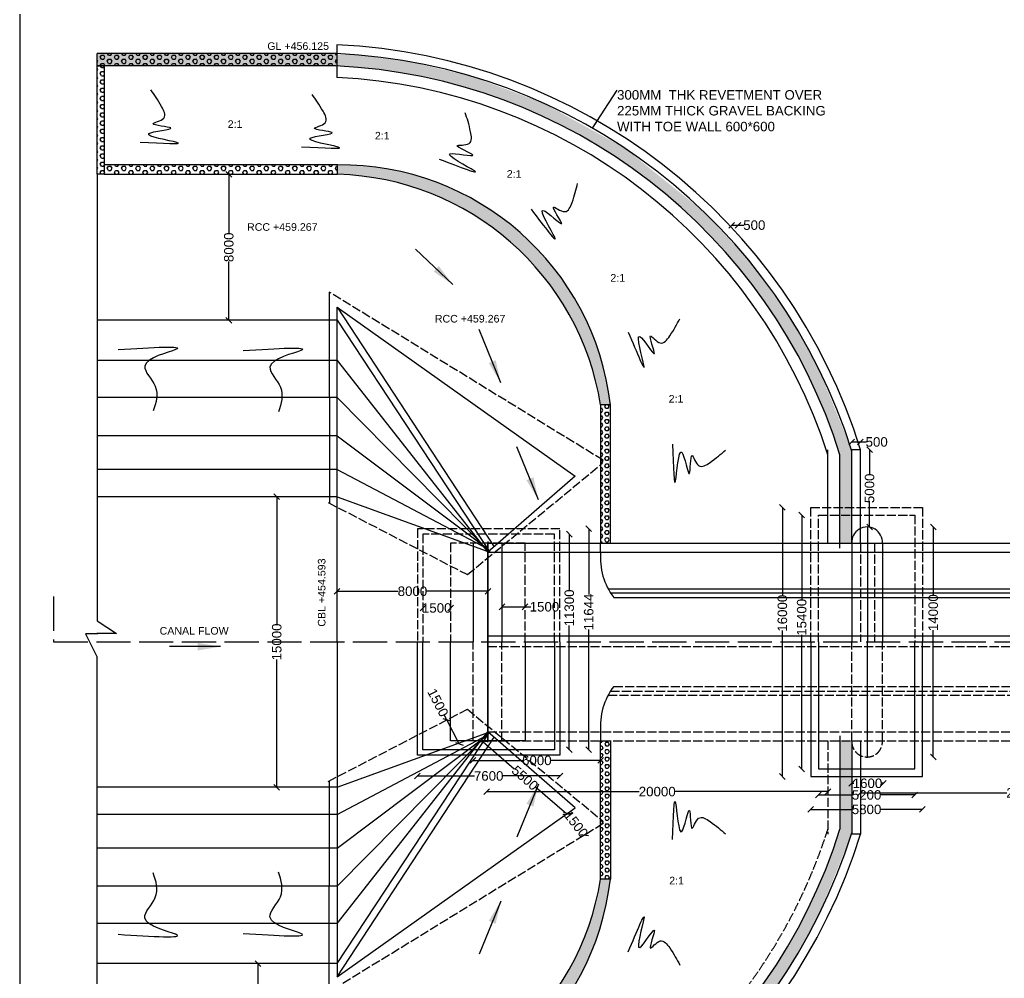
# Model space of a CAD drawing. Header units: millimetres. Extents: x 5124 to 3252586, y 2311 to 45846679.
# Drawn here: x 2993828 to 3045635, y 45737344 to 45787760 of the extents above; entities that cross this region are included whole.
import ezdxf

# ---------------------------------------------------------------- set-up
doc = ezdxf.new("R2010")
doc.units = ezdxf.units.MM
doc.header["$MEASUREMENT"] = 0
doc.linetypes.add('ACAD_ISO02W100', pattern=[15, 12, -3])
for name, color, linetype in [('DIMENSION', 7, 'Continuous'), ('DRAWING', 7, 'Continuous'), ('TEXT', 7, 'Continuous')]:
    doc.layers.add(name, color=color, linetype=linetype)
doc.styles.get("Standard").update_dxf_attribs({"font": 'arial.ttf'})
doc.dimstyles.get("Standard").update_dxf_attribs({"dimtxt": 500, "dimasz": 300, "dimexe": 0.18, "dimexo": 0.0625, "dimgap": 0.09, "dimtad": 0, "dimdec": 0, "dimzin": 0, "dimdsep": 46, "dimtxsty": 'Standard', "dimblk": 'OBLIQUE', "dimcen": 0.09, "dimse1": 1, "dimse2": 1, "dimadec": 0, "dimazin": 0, "dimtfac": 1, "dimtdec": 0, "dimtofl": 0, "dimtmove": 0, "dimatfit": 3, "dimfxl": 1, "dimtolj": 1, "dimtzin": 0, "dimarcsym": 0})
pattern_1 = [(0, (0, 91510065.92), (0, -216.506351), [125, -250]), (240, (0, 91510065.92), (-187.5, 108.2531755), [125, -250]), (300, (125, 91510065.92), (-187.5, -108.2531755), [125, -250])]

# ---------------------------------------------------------------- blocks, each defined once
blk = doc.blocks.new('_Oblique')
at = {"color": 0, "linetype": 'ByBlock', "lineweight": -2}
blk.add_line((-0.5, -0.5), (0.5, 0.5), dxfattribs=at)
blk = doc.blocks.new('*D119')
at = {"layer": 'Defpoints', "color": 0, "transparency": 16777216}
for p in [(3037602, 45747957), (3039271, 45747957), (3039271, 45747598)]:
    blk.add_point(p, dxfattribs=at)
at = {"layer": 'DIMENSION', "color": 0, "lineweight": -2, "transparency": 16777216}
for p, q in [((3037602, 45747598), (3037714, 45747598)), ((3039271, 45747598), (3039159, 45747598))]:
    blk.add_line(p, q, dxfattribs=at)
at = {"layer": 'DIMENSION', "color": 0, "lineweight": -2, "transparency": 16777216, "xscale": 300, "yscale": 300, "zscale": 300, "rotation": 180}
blk.add_blockref('_Oblique', (3037602, 45747598), dxfattribs=at)
at = {"layer": 'DIMENSION', "color": 0, "lineweight": -2, "transparency": 16777216, "xscale": 300, "yscale": 300, "zscale": 300}
blk.add_blockref('_Oblique', (3039271, 45747598), dxfattribs=at)
at = {"layer": 'DIMENSION', "color": 0, "transparency": 16777216, "insert": (3038436, 45747598), "char_height": 500, "attachment_point": 5}
blk.add_mtext('\\A1;1600', dxfattribs=at)
blk = doc.blocks.new('*D120')
at = {"layer": 'Defpoints', "color": 0, "transparency": 16777216}
for p in [(3035853, 45748359), (3040923, 45748359), (3040923, 45746985)]:
    blk.add_point(p, dxfattribs=at)
at = {"layer": 'DIMENSION', "color": 0, "lineweight": -2, "transparency": 16777216}
for p, q in [((3035853, 45746985), (3037642, 45746985)), ((3040923, 45746985), (3039134, 45746985))]:
    blk.add_line(p, q, dxfattribs=at)
at = {"layer": 'DIMENSION', "color": 0, "lineweight": -2, "transparency": 16777216, "xscale": 300, "yscale": 300, "zscale": 300, "rotation": 180}
blk.add_blockref('_Oblique', (3035853, 45746985), dxfattribs=at)
at = {"layer": 'DIMENSION', "color": 0, "lineweight": -2, "transparency": 16777216, "xscale": 300, "yscale": 300, "zscale": 300}
blk.add_blockref('_Oblique', (3040923, 45746985), dxfattribs=at)
at = {"layer": 'DIMENSION', "color": 0, "transparency": 16777216, "insert": (3038388, 45746985), "char_height": 500, "attachment_point": 5}
blk.add_mtext('\\A1;5200', dxfattribs=at)
blk = doc.blocks.new('*D121')
at = {"layer": 'Defpoints', "color": 0, "transparency": 16777216}
for p in [(3035450, 45747957), (3041325, 45747957), (3041325, 45746225)]:
    blk.add_point(p, dxfattribs=at)
at = {"layer": 'DIMENSION', "color": 0, "lineweight": -2, "transparency": 16777216}
for p, q in [((3035450, 45746225), (3037642, 45746225)), ((3041325, 45746225), (3039134, 45746225))]:
    blk.add_line(p, q, dxfattribs=at)
at = {"layer": 'DIMENSION', "color": 0, "lineweight": -2, "transparency": 16777216, "xscale": 300, "yscale": 300, "zscale": 300, "rotation": 180}
blk.add_blockref('_Oblique', (3035450, 45746225), dxfattribs=at)
at = {"layer": 'DIMENSION', "color": 0, "lineweight": -2, "transparency": 16777216, "xscale": 300, "yscale": 300, "zscale": 300}
blk.add_blockref('_Oblique', (3041325, 45746225), dxfattribs=at)
at = {"layer": 'DIMENSION', "color": 0, "transparency": 16777216, "insert": (3038388, 45746225), "char_height": 500, "attachment_point": 5}
blk.add_mtext('\\A1;5800', dxfattribs=at)
blk = doc.blocks.new('*D122')
at = {"layer": 'Defpoints', "color": 0, "transparency": 16777216}
for p in [(3038436, 45761084), (3041896, 45761084), (3038413, 45748982)]:
    blk.add_point(p, dxfattribs=at)
at = {"layer": 'DIMENSION', "color": 0, "lineweight": -2, "transparency": 16777216}
for p, q in [((3041896, 45761084), (3041896, 45757488)), ((3041896, 45748982), (3041896, 45755655))]:
    blk.add_line(p, q, dxfattribs=at)
at = {"layer": 'DIMENSION', "color": 0, "lineweight": -2, "transparency": 16777216, "xscale": 300, "yscale": 300, "zscale": 300}
for p, rotation in [((3041896, 45761084), 90), ((3041896, 45748982), 270)]:
    blk.add_blockref('_Oblique', p, dxfattribs=dict(at, rotation=rotation))
at = {"layer": 'DIMENSION', "color": 0, "transparency": 16777216, "insert": (3041896, 45756572), "char_height": 500, "attachment_point": 5, "rotation": 90}
blk.add_mtext('\\A1;14000', dxfattribs=at)
blk = doc.blocks.new('*D123')
at = {"layer": 'Defpoints', "color": 0, "transparency": 16777216}
for p in [(3035853, 45761707), (3034975, 45748359), (3035853, 45748359)]:
    blk.add_point(p, dxfattribs=at)
at = {"layer": 'DIMENSION', "color": 0, "lineweight": -2, "transparency": 16777216}
for p, q in [((3034975, 45761707), (3034975, 45757246)), ((3034975, 45748359), (3034975, 45755413))]:
    blk.add_line(p, q, dxfattribs=at)
at = {"layer": 'DIMENSION', "color": 0, "lineweight": -2, "transparency": 16777216, "xscale": 300, "yscale": 300, "zscale": 300}
for p, rotation in [((3034975, 45761707), 90), ((3034975, 45748359), 270)]:
    blk.add_blockref('_Oblique', p, dxfattribs=dict(at, rotation=rotation))
at = {"layer": 'DIMENSION', "color": 0, "transparency": 16777216, "insert": (3034975, 45756330), "char_height": 500, "attachment_point": 5, "rotation": 90}
blk.add_mtext('\\A1;15400', dxfattribs=at)
blk = doc.blocks.new('*D124')
at = {"layer": 'Defpoints', "color": 0, "transparency": 16777216}
for p in [(3035450, 45762109), (3033959, 45747957), (3035450, 45747957)]:
    blk.add_point(p, dxfattribs=at)
at = {"layer": 'DIMENSION', "color": 0, "lineweight": -2, "transparency": 16777216}
for p, q in [((3033959, 45762109), (3033959, 45757461)), ((3033959, 45747957), (3033959, 45755628))]:
    blk.add_line(p, q, dxfattribs=at)
at = {"layer": 'DIMENSION', "color": 0, "lineweight": -2, "transparency": 16777216, "xscale": 300, "yscale": 300, "zscale": 300}
for p, rotation in [((3033959, 45762109), 90), ((3033959, 45747957), 270)]:
    blk.add_blockref('_Oblique', p, dxfattribs=dict(at, rotation=rotation))
at = {"layer": 'DIMENSION', "color": 0, "transparency": 16777216, "insert": (3033959, 45756544), "char_height": 500, "attachment_point": 5, "rotation": 90}
blk.add_mtext('\\A1;16000', dxfattribs=at)
blk = doc.blocks.new('*D131')
at = {"layer": 'Defpoints', "color": 0, "transparency": 16777216}
for p in [(3015042, 45756819), (3016497, 45756819), (3016497, 45756819)]:
    blk.add_point(p, dxfattribs=at)
at = {"layer": 'DIMENSION', "color": 0, "lineweight": -2, "transparency": 16777216}
for p, q in [((3015042, 45756819), (3015048, 45756819)), ((3016497, 45756819), (3016492, 45756819))]:
    blk.add_line(p, q, dxfattribs=at)
at = {"layer": 'DIMENSION', "color": 0, "lineweight": -2, "transparency": 16777216, "xscale": 300, "yscale": 300, "zscale": 300, "rotation": 180}
blk.add_blockref('_Oblique', (3015042, 45756819), dxfattribs=at)
at = {"layer": 'DIMENSION', "color": 0, "lineweight": -2, "transparency": 16777216, "xscale": 300, "yscale": 300, "zscale": 300}
blk.add_blockref('_Oblique', (3016497, 45756819), dxfattribs=at)
at = {"layer": 'DIMENSION', "color": 0, "transparency": 16777216, "insert": (3015770, 45756819), "char_height": 500, "attachment_point": 5}
blk.add_mtext('\\A1;1500', dxfattribs=at)
blk = doc.blocks.new('*D132')
at = {"layer": 'Defpoints', "color": 0, "transparency": 16777216}
for p in [(3010526, 45757698), (3018461, 45757698), (3018461, 45757698)]:
    blk.add_point(p, dxfattribs=at)
at = {"layer": 'DIMENSION', "color": 0, "lineweight": -2, "transparency": 16777216}
for p, q in [((3010526, 45757698), (3013747, 45757698)), ((3018461, 45757698), (3015240, 45757698))]:
    blk.add_line(p, q, dxfattribs=at)
at = {"layer": 'DIMENSION', "color": 0, "lineweight": -2, "transparency": 16777216, "xscale": 300, "yscale": 300, "zscale": 300, "rotation": 180}
blk.add_blockref('_Oblique', (3010526, 45757698), dxfattribs=at)
at = {"layer": 'DIMENSION', "color": 0, "lineweight": -2, "transparency": 16777216, "xscale": 300, "yscale": 300, "zscale": 300}
blk.add_blockref('_Oblique', (3018461, 45757698), dxfattribs=at)
at = {"layer": 'DIMENSION', "color": 0, "transparency": 16777216, "insert": (3014494, 45757698), "char_height": 500, "attachment_point": 5}
blk.add_mtext('\\A1;8000', dxfattribs=at)
blk = doc.blocks.new('*D133')
at = {"layer": 'Defpoints', "color": 0, "transparency": 16777216}
for p in [(3019199, 45756820), (3020417, 45756880), (3020417, 45756820)]:
    blk.add_point(p, dxfattribs=at)
at = {"layer": 'DIMENSION', "color": 0, "lineweight": -2, "transparency": 16777216}
for p, q in [((3019199, 45756880), (3020417, 45756880)), ((3020417, 45756880), (3020717, 45756880))]:
    blk.add_line(p, q, dxfattribs=at)
at = {"layer": 'DIMENSION', "color": 0, "lineweight": -2, "transparency": 16777216, "xscale": 300, "yscale": 300, "zscale": 300, "rotation": 180}
blk.add_blockref('_Oblique', (3019199, 45756880), dxfattribs=at)
at = {"layer": 'DIMENSION', "color": 0, "lineweight": -2, "transparency": 16777216, "xscale": 300, "yscale": 300, "zscale": 300}
blk.add_blockref('_Oblique', (3020417, 45756880), dxfattribs=at)
at = {"layer": 'DIMENSION', "color": 0, "transparency": 16777216, "insert": (3021439, 45756880), "char_height": 500, "attachment_point": 5}
blk.add_mtext('\\A1;1500', dxfattribs=at)
blk = doc.blocks.new('*D134')
at = {"layer": 'Defpoints', "color": 0, "transparency": 16777216}
for p in [(3021965, 45760703), (3022747, 45760703), (3021965, 45749363)]:
    blk.add_point(p, dxfattribs=at)
at = {"layer": 'DIMENSION', "color": 0, "lineweight": -2, "transparency": 16777216}
for p, q in [((3022747, 45760703), (3022747, 45757739)), ((3022747, 45749363), (3022747, 45755906))]:
    blk.add_line(p, q, dxfattribs=at)
at = {"layer": 'DIMENSION', "color": 0, "lineweight": -2, "transparency": 16777216, "xscale": 300, "yscale": 300, "zscale": 300}
for p, rotation in [((3022747, 45760703), 90), ((3022747, 45749363), 270)]:
    blk.add_blockref('_Oblique', p, dxfattribs=dict(at, rotation=rotation))
at = {"layer": 'DIMENSION', "color": 0, "transparency": 16777216, "insert": (3022747, 45756823), "char_height": 500, "attachment_point": 5, "rotation": 90}
blk.add_mtext('\\A1;11300', dxfattribs=at)
blk = doc.blocks.new('*D135')
at = {"layer": 'Defpoints', "color": 0, "transparency": 16777216}
for p in [(3022250, 45760988), (3022250, 45749363), (3023769, 45749363)]:
    blk.add_point(p, dxfattribs=at)
at = {"layer": 'DIMENSION', "color": 0, "lineweight": -2, "transparency": 16777216}
for p, q in [((3023769, 45760988), (3023769, 45757526)), ((3023769, 45749363), (3023769, 45755693))]:
    blk.add_line(p, q, dxfattribs=at)
at = {"layer": 'DIMENSION', "color": 0, "lineweight": -2, "transparency": 16777216, "xscale": 300, "yscale": 300, "zscale": 300}
for p, rotation in [((3023769, 45760988), 90), ((3023769, 45749363), 270)]:
    blk.add_blockref('_Oblique', p, dxfattribs=dict(at, rotation=rotation))
at = {"layer": 'DIMENSION', "color": 0, "transparency": 16777216, "insert": (3023769, 45756609), "char_height": 500, "attachment_point": 5, "rotation": 90}
blk.add_mtext('\\A1;11644', dxfattribs=at)
blk = doc.blocks.new('*D136')
at = {"layer": 'Defpoints', "color": 0, "transparency": 16777216}
for p in [(3017682, 45749839), (3024393, 45749839), (3024393, 45748802)]:
    blk.add_point(p, dxfattribs=at)
at = {"layer": 'DIMENSION', "color": 0, "lineweight": -2, "transparency": 16777216}
for p, q in [((3017682, 45748802), (3020291, 45748802)), ((3024393, 45748802), (3021785, 45748802))]:
    blk.add_line(p, q, dxfattribs=at)
at = {"layer": 'DIMENSION', "color": 0, "lineweight": -2, "transparency": 16777216, "xscale": 300, "yscale": 300, "zscale": 300, "rotation": 180}
blk.add_blockref('_Oblique', (3017682, 45748802), dxfattribs=at)
at = {"layer": 'DIMENSION', "color": 0, "lineweight": -2, "transparency": 16777216, "xscale": 300, "yscale": 300, "zscale": 300}
blk.add_blockref('_Oblique', (3024393, 45748802), dxfattribs=at)
at = {"layer": 'DIMENSION', "color": 0, "transparency": 16777216, "insert": (3021038, 45748802), "char_height": 500, "attachment_point": 5}
blk.add_mtext('\\A1;6000', dxfattribs=at)
blk = doc.blocks.new('*D137')
at = {"layer": 'Defpoints', "color": 0, "transparency": 16777216}
for p in [(3014757, 45749078), (3022250, 45749078), (3022250, 45747984)]:
    blk.add_point(p, dxfattribs=at)
at = {"layer": 'DIMENSION', "color": 0, "lineweight": -2, "transparency": 16777216}
for p, q in [((3014757, 45747984), (3017760, 45747984)), ((3022250, 45747984), (3019247, 45747984))]:
    blk.add_line(p, q, dxfattribs=at)
at = {"layer": 'DIMENSION', "color": 0, "lineweight": -2, "transparency": 16777216, "xscale": 300, "yscale": 300, "zscale": 300, "rotation": 180}
blk.add_blockref('_Oblique', (3014757, 45747984), dxfattribs=at)
at = {"layer": 'DIMENSION', "color": 0, "lineweight": -2, "transparency": 16777216, "xscale": 300, "yscale": 300, "zscale": 300}
blk.add_blockref('_Oblique', (3022250, 45747984), dxfattribs=at)
at = {"layer": 'DIMENSION', "color": 0, "transparency": 16777216, "insert": (3018504, 45747984), "char_height": 500, "attachment_point": 5}
blk.add_mtext('\\A1;7600', dxfattribs=at)
blk = doc.blocks.new('*D138')
at = {"layer": 'Defpoints', "color": 0, "transparency": 16777216}
for p in [(3018213, 45749785), (3018260, 45749839), (3022655, 45746026)]:
    blk.add_point(p, dxfattribs=at)
at = {"layer": 'DIMENSION', "color": 0, "lineweight": -2, "transparency": 16777216}
for p, q in [((3018213, 45749785), (3019847, 45748367)), ((3022609, 45745972), (3020974, 45747390))]:
    blk.add_line(p, q, dxfattribs=at)
at = {"layer": 'DIMENSION', "color": 0, "lineweight": -2, "transparency": 16777216, "xscale": 300, "yscale": 300, "zscale": 300}
for p, rotation in [((3018213, 45749785), 139.0656270613297), ((3022609, 45745972), 319.0656270613297)]:
    blk.add_blockref('_Oblique', p, dxfattribs=dict(at, rotation=rotation))
at = {"layer": 'DIMENSION', "color": 0, "transparency": 16777216, "insert": (3020411, 45747878), "char_height": 500, "attachment_point": 5, "rotation": 319.0656}
blk.add_mtext('\\A1;5500', dxfattribs=at)
blk = doc.blocks.new('*D139')
at = {"layer": 'Defpoints', "color": 0, "transparency": 16777216}
for p in [(3022655, 45746026), (3023552, 45744879), (3023552, 45744879)]:
    blk.add_point(p, dxfattribs=at)
at = {"layer": 'DIMENSION', "color": 0, "lineweight": -2, "transparency": 16777216}
for p, q in [((3022655, 45746026), (3022659, 45746021)), ((3023552, 45744879), (3023549, 45744883))]:
    blk.add_line(p, q, dxfattribs=at)
at = {"layer": 'DIMENSION', "color": 0, "lineweight": -2, "transparency": 16777216, "xscale": 300, "yscale": 300, "zscale": 300}
for p, rotation in [((3022655, 45746026), 128.0162535648079), ((3023552, 45744879), 308.0162535648079)]:
    blk.add_blockref('_Oblique', p, dxfattribs=dict(at, rotation=rotation))
at = {"layer": 'DIMENSION', "color": 0, "transparency": 16777216, "insert": (3023104, 45745452), "char_height": 500, "attachment_point": 5, "rotation": 308.0163}
blk.add_mtext('\\A1;1500', dxfattribs=at)
blk = doc.blocks.new('*D140')
at = {"layer": 'Defpoints', "color": 0, "transparency": 16777216}
for p in [(3007141, 45762671), (3007141, 45747395), (3007355, 45747395)]:
    blk.add_point(p, dxfattribs=at)
at = {"layer": 'DIMENSION', "color": 0, "lineweight": -2, "transparency": 16777216}
for p, q in [((3007355, 45762671), (3007355, 45755949)), ((3007355, 45747395), (3007355, 45754116))]:
    blk.add_line(p, q, dxfattribs=at)
at = {"layer": 'DIMENSION', "color": 0, "lineweight": -2, "transparency": 16777216, "xscale": 300, "yscale": 300, "zscale": 300}
for p, rotation in [((3007355, 45762671), 90), ((3007355, 45747395), 270)]:
    blk.add_blockref('_Oblique', p, dxfattribs=dict(at, rotation=rotation))
at = {"layer": 'DIMENSION', "color": 0, "transparency": 16777216, "insert": (3007355, 45755033), "char_height": 500, "attachment_point": 5, "rotation": 90}
blk.add_mtext('\\A1;15000', dxfattribs=at)
blk = doc.blocks.new('*D141')
at = {"layer": 'Defpoints', "color": 0, "transparency": 16777216}
for p in [(3018393, 45747161), (3036353, 45747161), (3036353, 45747161)]:
    blk.add_point(p, dxfattribs=at)
at = {"layer": 'DIMENSION', "color": 0, "lineweight": -2, "transparency": 16777216}
for p, q in [((3018393, 45747161), (3026429, 45747161)), ((3036353, 45747161), (3028318, 45747161))]:
    blk.add_line(p, q, dxfattribs=at)
at = {"layer": 'DIMENSION', "color": 0, "lineweight": -2, "transparency": 16777216, "xscale": 300, "yscale": 300, "zscale": 300, "rotation": 180}
blk.add_blockref('_Oblique', (3018393, 45747161), dxfattribs=at)
at = {"layer": 'DIMENSION', "color": 0, "lineweight": -2, "transparency": 16777216, "xscale": 300, "yscale": 300, "zscale": 300}
blk.add_blockref('_Oblique', (3036353, 45747161), dxfattribs=at)
at = {"layer": 'DIMENSION', "color": 0, "transparency": 16777216, "insert": (3027373, 45747161), "char_height": 500, "attachment_point": 5}
blk.add_mtext('\\A1;20000', dxfattribs=at)
blk = doc.blocks.new('*D142')
at = {"layer": 'Defpoints', "color": 0, "transparency": 16777216}
for p in [(3038067, 45747241), (3055353, 45747094), (3055353, 45746985)]:
    blk.add_point(p, dxfattribs=at)
at = {"layer": 'DIMENSION', "color": 0, "lineweight": -2, "transparency": 16777216}
for p, q in [((3038067, 45747094), (3045766, 45747094)), ((3055353, 45747094), (3047654, 45747094))]:
    blk.add_line(p, q, dxfattribs=at)
at = {"layer": 'DIMENSION', "color": 0, "lineweight": -2, "transparency": 16777216, "xscale": 300, "yscale": 300, "zscale": 300, "rotation": 180}
blk.add_blockref('_Oblique', (3038067, 45747094), dxfattribs=at)
at = {"layer": 'DIMENSION', "color": 0, "lineweight": -2, "transparency": 16777216, "xscale": 300, "yscale": 300, "zscale": 300}
blk.add_blockref('_Oblique', (3055353, 45747094), dxfattribs=at)
at = {"layer": 'DIMENSION', "color": 0, "transparency": 16777216, "insert": (3046710, 45747094), "char_height": 500, "attachment_point": 5}
blk.add_mtext('\\A1;20000', dxfattribs=at)
blk = doc.blocks.new('*D143')
at = {"layer": 'Defpoints', "color": 0, "transparency": 16777216}
for p in [(3006131, 45738116), (3006362, 45738116), (3006131, 45730435)]:
    blk.add_point(p, dxfattribs=at)
at = {"layer": 'DIMENSION', "color": 0, "lineweight": -2, "transparency": 16777216}
for p, q in [((3006362, 45738116), (3006362, 45735023)), ((3006362, 45730435), (3006362, 45733528))]:
    blk.add_line(p, q, dxfattribs=at)
at = {"layer": 'DIMENSION', "color": 0, "lineweight": -2, "transparency": 16777216, "xscale": 300, "yscale": 300, "zscale": 300}
for p, rotation in [((3006362, 45738116), 90), ((3006362, 45730435), 270)]:
    blk.add_blockref('_Oblique', p, dxfattribs=dict(at, rotation=rotation))
at = {"layer": 'DIMENSION', "color": 0, "transparency": 16777216, "insert": (3006362, 45734276), "char_height": 500, "attachment_point": 5, "rotation": 90}
blk.add_mtext('\\A1;6000', dxfattribs=at)
blk = doc.blocks.new('*D198')
at = {"layer": 'Defpoints', "color": 0, "transparency": 16777216}
for p in [(3004945, 45779631), (3004832, 45771950), (3004945, 45771950)]:
    blk.add_point(p, dxfattribs=at)
at = {"layer": 'DRAWING', "color": 0, "lineweight": -2, "transparency": 16777216}
for p, q in [((3004832, 45779631), (3004832, 45776536)), ((3004832, 45771950), (3004832, 45775044))]:
    blk.add_line(p, q, dxfattribs=at)
at = {"layer": 'DRAWING', "color": 0, "lineweight": -2, "transparency": 16777216, "xscale": 300, "yscale": 300, "zscale": 300}
for p, rotation in [((3004832, 45779631), 90), ((3004832, 45771950), 270)]:
    blk.add_blockref('_Oblique', p, dxfattribs=dict(at, rotation=rotation))
at = {"layer": 'DRAWING', "color": 0, "transparency": 16777216, "insert": (3004832, 45775790), "char_height": 500, "attachment_point": 5, "rotation": 90}
blk.add_mtext('\\A1;8000', dxfattribs=at)
blk = doc.blocks.new('*D199')
at = {"layer": 'Defpoints', "color": 0, "transparency": 16777216}
for p in [(3031629, 45776952), (3031629, 45776457), (3031287, 45776149)]:
    blk.add_point(p, dxfattribs=at)
at = {"layer": 'DRAWING', "color": 0, "lineweight": -2, "transparency": 16777216}
for p, q in [((3031287, 45776952), (3031629, 45776952)), ((3031629, 45776952), (3031929, 45776952))]:
    blk.add_line(p, q, dxfattribs=at)
at = {"layer": 'DRAWING', "color": 0, "lineweight": -2, "transparency": 16777216, "xscale": 300, "yscale": 300, "zscale": 300, "rotation": 180}
blk.add_blockref('_Oblique', (3031287, 45776952), dxfattribs=at)
at = {"layer": 'DRAWING', "color": 0, "lineweight": -2, "transparency": 16777216, "xscale": 300, "yscale": 300, "zscale": 300}
blk.add_blockref('_Oblique', (3031629, 45776952), dxfattribs=at)
at = {"layer": 'DRAWING', "color": 0, "transparency": 16777216, "insert": (3032480, 45776952), "char_height": 500, "attachment_point": 5}
blk.add_mtext('\\A1;500', dxfattribs=at)
blk = doc.blocks.new('*D200')
at = {"layer": 'Defpoints', "color": 0, "transparency": 16777216}
for p in [(3038067, 45765551), (3037607, 45765140), (3038067, 45765140)]:
    blk.add_point(p, dxfattribs=at)
at = {"layer": 'DRAWING', "color": 0, "lineweight": -2, "transparency": 16777216}
for p, q in [((3037607, 45765551), (3038067, 45765551)), ((3038067, 45765551), (3038367, 45765551))]:
    blk.add_line(p, q, dxfattribs=at)
at = {"layer": 'DRAWING', "color": 0, "lineweight": -2, "transparency": 16777216, "xscale": 300, "yscale": 300, "zscale": 300, "rotation": 180}
blk.add_blockref('_Oblique', (3037607, 45765551), dxfattribs=at)
at = {"layer": 'DRAWING', "color": 0, "lineweight": -2, "transparency": 16777216, "xscale": 300, "yscale": 300, "zscale": 300}
blk.add_blockref('_Oblique', (3038067, 45765551), dxfattribs=at)
at = {"layer": 'DRAWING', "color": 0, "transparency": 16777216, "insert": (3038919, 45765551), "char_height": 500, "attachment_point": 5}
blk.add_mtext('\\A1;500', dxfattribs=at)
blk = doc.blocks.new('*D201')
at = {"layer": 'Defpoints', "color": 0, "transparency": 16777216}
for p in [(3038067, 45765140), (3038413, 45761084), (3038545, 45761084)]:
    blk.add_point(p, dxfattribs=at)
at = {"layer": 'DRAWING', "color": 0, "lineweight": -2, "transparency": 16777216}
for p, q in [((3038545, 45765140), (3038545, 45763858)), ((3038545, 45761084), (3038545, 45762366))]:
    blk.add_line(p, q, dxfattribs=at)
at = {"layer": 'DRAWING', "color": 0, "lineweight": -2, "transparency": 16777216, "xscale": 300, "yscale": 300, "zscale": 300}
for p, rotation in [((3038545, 45765140), 90), ((3038545, 45761084), 270)]:
    blk.add_blockref('_Oblique', p, dxfattribs=dict(at, rotation=rotation))
at = {"layer": 'DRAWING', "color": 0, "transparency": 16777216, "insert": (3038545, 45763112), "char_height": 500, "attachment_point": 5, "rotation": 90}
blk.add_mtext('\\A1;5000', dxfattribs=at)
blk = doc.blocks.new('*D202')
at = {"layer": 'Defpoints', "color": 0, "transparency": 16777216}
for p in [(3016306, 45750934), (3016619, 45751096), (3017270, 45749839)]:
    blk.add_point(p, dxfattribs=at)
at = {"layer": 'DRAWING', "color": 0, "lineweight": -2, "transparency": 16777216}
for p, q in [((3016306, 45750934), (3016168, 45751201)), ((3016957, 45749677), (3016306, 45750934))]:
    blk.add_line(p, q, dxfattribs=at)
at = {"layer": 'DRAWING', "color": 0, "lineweight": -2, "transparency": 16777216, "xscale": 300, "yscale": 300, "zscale": 300}
for p, rotation in [((3016306, 45750934), 117.3770512671844), ((3016957, 45749677), 297.3770512671844)]:
    blk.add_blockref('_Oblique', p, dxfattribs=dict(at, rotation=rotation))
at = {"layer": 'DRAWING', "color": 0, "transparency": 16777216, "insert": (3015836, 45751842), "char_height": 500, "attachment_point": 5, "rotation": 297.3771}
blk.add_mtext('\\A1;1500', dxfattribs=at)

msp = doc.modelspace()

# ---------------------------------------------------------------- hatches: boundary and pattern name
at = {"layer": 'DRAWING'}
h = msp.add_hatch(dxfattribs=at)
h.set_pattern_fill('HEX', color=256, scale=1000, style=0)
h.paths.add_polyline_path([(3010519.4, 45785978.3), (2997903.9, 45785978.3), (2997903.9, 45785329.8), (3010468, 45785329.8, -0.000441), (3010519.4, 45785327.4)])
h = msp.add_hatch(dxfattribs=at)
h.set_pattern_fill('HEX', color=256, scale=1000, style=0)
h.paths.add_polyline_path([(3011516.5, 45785914.6), (3010519.4, 45785914.6), (3010519.4, 45785329.8), (3010601.9, 45785323.3, -0.3139263), (3036986.3, 45764875.6), (3036986.3, 45762109.2), (3036986.3, 45760227.4), (3037605.9, 45760248.6), (3037606.9, 45765069.7, 0.0027936), (3037505.5, 45765387.6), (3035834.8, 45769472.1), (3034183.6, 45772368.4), (3032109.1, 45775197.1), (3029841.2, 45777643.9), (3025674.8, 45780997.4), (3021339.6, 45783393.6), (3017612.8, 45784776.4), (3014456.2, 45785529.7)])
h = msp.add_hatch(dxfattribs=at)
h.set_pattern_fill('HEX', color=256, scale=1000, style=0)
h.paths.add_polyline_path([(2998280.3, 45785329.8), (2997903.9, 45785329.8), (2997903.9, 45779630.8), (2998280.3, 45779630.8)])
h = msp.add_hatch(dxfattribs=at)
h.set_pattern_fill('HEX', color=256, scale=1000, style=0)
h.paths.add_polyline_path([(3010549.6, 45780118.1), (2998280.3, 45780118.1), (2998280.3, 45779630.8), (3010549.6, 45779630.8)])
h = msp.add_hatch(dxfattribs=at)
h.set_pattern_fill('HEX', color=256, scale=1000, style=0)
h.paths.add_polyline_path([(3010549.6, 45780118.1), (3010549.6, 45779630.8, -0.3603214), (3024393.3, 45767504.3), (3024912.6, 45767504.3, 0.3840619)])
h = msp.add_hatch(dxfattribs=at)
h.set_pattern_fill('HEX', color=256, scale=1000, style=0)
h.set_pattern_definition(pattern_1)
h.paths.add_polyline_path([(3011516.5, 45724151.3), (3010519.4, 45724151.3), (3010519.4, 45724736.1), (3010601.9, 45724742.6, 0.3139263), (3036986.3, 45745190.3), (3036986.3, 45747956.7), (3036986.3, 45749838.5), (3037605.9, 45749817.3), (3037606.9, 45744996.2, -0.0027936), (3037505.5, 45744678.4), (3035834.8, 45740593.9), (3034183.6, 45737697.5), (3032109.1, 45734868.8), (3029841.2, 45732422.1), (3025674.8, 45729068.5), (3021339.6, 45726672.3), (3017612.8, 45725289.6), (3014456.2, 45724536.3)])
h = msp.add_hatch(dxfattribs=at)
h.set_pattern_fill('HEX', color=256, scale=1000, style=0)
h.set_pattern_definition(pattern_1)
h.paths.add_polyline_path([(3024912.6, 45742561.6), (3024393.3, 45742561.6, -0.3603214), (3010549.6, 45730435.1), (3010549.6, 45729947.8, 0.3840619)])
at = {"layer": 'TEXT'}
h = msp.add_hatch(dxfattribs=at)
h.set_pattern_fill('HONEY', color=256, scale=10, style=0)
h.set_pattern_definition([(0, (0, 0), (1.875, 1.08253175), [1.25, -2.5]), (120, (0, 0), (-1.874999995903, 1.082531757096), [1.25, -2.5]), (60, (0, 0), (4.097e-09, 2.165063507096), [-2.5, 1.25])])
h.paths.add_polyline_path([(3010519.4, 45785978.3), (2997903.9, 45785978.3), (2997903.9, 45785329.8), (3010468, 45785329.8, -0.000441), (3010519.4, 45785327.4)])
h = msp.add_hatch(dxfattribs=at)
h.set_pattern_fill('HEX', color=256, scale=10, style=0)
h.set_pattern_definition([(0, (0, 0), (0, 2.16506351), [1.25, -2.5]), (120, (0, 0), (-1.87500000047, -1.082531755), [1.25, -2.5]), (60, (1.25, 0), (-1.87500000047, 1.082531755), [1.25, -2.5])])
h.paths.add_polyline_path([(3010519.4, 45785978.3), (2997903.9, 45785978.3), (2997903.9, 45785329.8), (3010468, 45785329.8, -0.000441), (3010519.4, 45785327.4)])
h = msp.add_hatch(dxfattribs=at)
h.set_pattern_fill('HEX', color=256, scale=900, style=0)
h.paths.add_polyline_path([(3024912.6, 45767504.3), (3024393.3, 45767504.3), (3024393.3, 45760227.4), (3024912.6, 45760227.4)])
h = msp.add_hatch(dxfattribs=at)
h.set_pattern_fill('HEX', color=256, scale=900, style=0)
h.set_pattern_definition([(0, (0, 91510065.92), (0, -194.8557159), [112.5, -225]), (240, (0, 91510065.92), (-168.75000004, 97.42785795), [112.5, -225]), (300, (112.5, 91510065.92), (-168.75000004, -97.42785795), [112.5, -225])])
h.paths.add_polyline_path([(3024393.3, 45742561.6), (3024912.6, 45742561.6), (3024912.6, 45749838.5), (3024393.3, 45749838.5)])

# ---------------------------------------------------------------- linework, layer by layer
at = {"layer": 'DRAWING'}
for points in [[(3235483.2, 45846678.7), (2993828.2, 45846678.7), (2993828.2, 45712015.7), (3235483.2, 45712015.7)], [(2997903.9, 45785329.8), (2998280.3, 45785329.8), (2998280.3, 45779630.8), (2997903.9, 45779630.8)]]:
    msp.add_lwpolyline(points, close=True, dxfattribs=at)
for points in [[(3010519.4, 45786439.2), (3010519.4, 45784723.3)], [(3010519.4, 45785978.3), (2997903.9, 45785978.3)], [(3010468, 45785329.8), (2997903.9, 45785329.8), (2997903.9, 45785978.3)], [(2997903.9, 45779630.8), (2997903.9, 45756144)], [(3010116.1, 45773433.8), (3010121.5, 45762334.2)], [(3010526.4, 45755033), (3010526.4, 45772641.5), (3023054.1, 45763757.3), (3018460.6, 45759756)], [(3010526.4, 45772641.5), (3018788, 45760041.1)], [(3010526.4, 45771949.8), (2997899.4, 45771949.8)], [(3010526.4, 45771949.8), (3018570.5, 45759756)], [(3010526.4, 45769842.1), (2997900.4, 45769842.1)], [(3010526.4, 45769842.1), (3018460.6, 45759756)], [(3010526.4, 45767884), (2997901.3, 45767884)], [(3010526.4, 45767884), (3018570.5, 45759756)], [(3010526.4, 45765882.7), (2997902.3, 45765882.7)], [(3010526.4, 45765882.7), (3018460.6, 45759922.6)], [(3036353.3, 45760227.4), (3036353.3, 45765139.7)], [(3036986.3, 45759963.3), (3036986.3, 45764875.6)], [(3037606.9, 45760227.4), (3037606.9, 45765139.7)], [(3038067.3, 45765139.7), (3037606.9, 45765139.7)], [(3038067.3, 45760227.4), (3038067.3, 45765139.7)], [(3010526.4, 45764101), (2997903.2, 45764101)], [(3010526.4, 45764101), (3018460.6, 45759922.6)], [(3010526.4, 45762671.3), (2997903.9, 45762671.3)], [(3010526.4, 45762671.3), (3018570.5, 45759756)], [(3038435.8, 45761083.8), (3038435.8, 45755033)], [(3017682.4, 45760227.4), (3017682.4, 45755033)], [(3018460.6, 45760308.5), (3018460.6, 45749862.3)], [(3018460.6, 45760227.4), (3098287.6, 45760227.4)], [(3018460.6, 45749757.4), (3018460.6, 45760203.6)], [(3019199.4, 45760227.4), (3019199.4, 45755033)], [(3024393.3, 45759756), (3024393.3, 45760227.4)], [(3037606.9, 45760227.4), (3037606.9, 45755033)], [(3039219.7, 45760227.4), (3039219.7, 45755033)], [(3018460.6, 45759756), (3098287.6, 45759756)], [(3024789.5, 45757832.9), (3098287.6, 45757832.9)], [(3024914.4, 45757619.7), (3098287.6, 45757619.7)], [(3025083.7, 45757377.1), (3098287.6, 45757377.1)], [(2997903.9, 45755474.9), (2997903.9, 45755464.7)], [(3010526.4, 45755033), (3010526.4, 45737424.4), (3023054.1, 45746308.7), (3018460.6, 45750309.9)], [(3018460.6, 45755348.1), (3177294.8, 45755348.1)], [(3038435.8, 45748982.1), (3038435.8, 45755033)], [(2997903.9, 45730435.1), (2997903.9, 45754237)], [(3010526.4, 45738116.1), (3018570.5, 45750309.9)], [(3010526.4, 45740223.8), (3018460.6, 45750309.9)], [(3010526.4, 45742181.9), (3018570.5, 45750309.9)], [(3010526.4, 45747394.6), (3018570.5, 45750309.9)], [(3024393.3, 45750309.9), (3024393.3, 45749838.5)], [(3010526.4, 45744183.2), (3018460.6, 45750143.4)], [(3010526.4, 45745964.9), (3018460.6, 45750143.4)], [(3010526.4, 45737424.4), (3018788, 45750024.8)], [(3036986.3, 45750102.7), (3036986.3, 45745190.3)], [(3037606.9, 45749838.5), (3037606.9, 45744926.2)], [(3038067.3, 45749838.5), (3038067.3, 45744926.2)], [(3010116.1, 45736632.1), (3010121.5, 45747731.7)], [(3010526.4, 45747394.6), (2997903.9, 45747394.6)], [(3010526.4, 45745964.9), (2997903.2, 45745964.9)], [(3038067.3, 45744926.2), (3037606.9, 45744926.2)], [(3010526.4, 45744183.2), (2997902.3, 45744183.2)], [(3010526.4, 45742181.9), (2997901.3, 45742181.9)], [(3010526.4, 45740223.8), (2997900.4, 45740223.8)], [(3010526.4, 45738116.1), (2997899.4, 45738116.1)]]:
    msp.add_lwpolyline(points, dxfattribs=at)
at = {"layer": 'DRAWING', "linetype": 'ACAD_ISO02W100', "ltscale": 40}
for points in [[(3010054.4, 45762368.9), (3017383.2, 45758573.8), (3024393.3, 45764353.4), (3024530.7, 45764586.5), (3010116.1, 45773433.8)], [(3035450.3, 45755033), (3035450.3, 45762109.2), (3041325, 45762109.2), (3041325, 45755033)], [(3035852.8, 45755033), (3035852.8, 45761706.8), (3040922.6, 45761706.8), (3040922.6, 45755033)], [(3022250.3, 45755033), (3022250.3, 45760988.1), (3014757, 45760988.1), (3014757, 45755033)], [(3021964.9, 45755033), (3021964.9, 45760702.7), (3015042.5, 45760702.7), (3015042.5, 45755033)], [(3020416.6, 45755033), (3020416.6, 45760227.4), (3016497.4, 45760227.4), (3016497.4, 45755033)], [(3038067.3, 45760227.4), (3038067.3, 45755033)], [(3038804.1, 45760227.4), (3038804.1, 45755033)], [(3017682.4, 45749838.5), (3017682.4, 45755033)], [(3019199.4, 45749838.5), (3019199.4, 45755033)], [(3037606.9, 45749838.5), (3037606.9, 45755033)], [(3039219.7, 45749838.5), (3039219.7, 45755033)], [(3018460.6, 45754787.9), (3177294.8, 45754787.9)], [(3024914.4, 45752446.2), (3098287.6, 45752446.2)], [(3025083.7, 45752688.8), (3098287.6, 45752688.8)], [(3024789.5, 45752233), (3098287.6, 45752233)], [(3010054.4, 45747697), (3017383.2, 45751492.2), (3024393.3, 45745712.5), (3024530.7, 45745479.5), (3010116.1, 45736632.1)], [(3018460.6, 45750309.9), (3098287.6, 45750309.9)], [(3018460.6, 45749838.5), (3098287.6, 45749838.5)], [(3036353.3, 45749838.5), (3036353.3, 45744926.2)]]:
    msp.add_lwpolyline(points, dxfattribs=at)
at = {"layer": 'DRAWING', "linetype": 'ACAD_ISO02W100', "ltscale": 150}
msp.add_lwpolyline([(2995610.8, 45757418.1), (2995610.8, 45755033), (3199256.4, 45755033), (3199256.4, 45757327.5)], dxfattribs=at)
at = {"layer": 'DRAWING', "linetype": 'Continuous'}
msp.add_lwpolyline([(2997903.9, 45756144), (2998923.3, 45755479.8), (2997890.1, 45755474.8), (2997917.6, 45755464.8), (2997298.3, 45755459.8), (2997903.9, 45754237)], dxfattribs=at)
at = {"layer": 'DRAWING'}
for centre, radius, start, end in [((3009115.1, 45756158.5), 30313.3, 17.23436, 87.34466), ((3009115.1, 45756158.5), 29852.8, 17.36777, 87.34466), ((3009115.1, 45756158.5), 29202.7, 17.36777, 87.34466), ((3009115.1, 45756158.5), 28599.3, 17.74733, 87.18539), ((3038413.3, 45760276.2), 807.9, 356.53535, 183.46465), ((3027805.2, 45759456.6), 3425, 174.98617, 217.384), ((3027805.2, 45750609.3), 3425, 142.616, 185.01383), ((3009115.1, 45753907.4), 29202.7, 272.65534, 342.63223), ((3009115.1, 45753907.4), 29852.8, 272.65534, 342.63223), ((3009115.1, 45753907.4), 30313.3, 272.65534, 342.76564)]:
    msp.add_arc(centre, radius, start, end, dxfattribs=at)
at = {"layer": 'DRAWING', "linetype": 'ACAD_ISO02W100', "ltscale": 40}
for centre, radius, start, end in [((3038413.3, 45749789.7), 807.9, 176.53535, 3.46465), ((3009115.1, 45753907.4), 28599.3, 272.81461, 342.25267)]:
    msp.add_arc(centre, radius, start, end, dxfattribs=at)
at = {"layer": 'DRAWING'}
for points in [[(3000165.2, 45781324.4), (3002094, 45781305.8), (3000628.9, 45781768.9), (3001778.7, 45782065.3), (3000851.4, 45782287.6), (3001407.8, 45782584), (3001296.5, 45783195.2), (3000721.6, 45784065.8)], [(3008656.7, 45781081.8), (3010585.5, 45781063.3), (3009120.4, 45781526.4), (3010270.2, 45781822.7), (3009342.9, 45782045), (3009899.3, 45782341.4), (3009788, 45782952.7), (3009213.1, 45783823.3)], [(3015903.2, 45780427.9), (3017733.7, 45779819.7), (3016480.7, 45780709.1), (3017666.1, 45780639.2), (3016851.3, 45781134.7), (3017471.8, 45781246.5), (3017553, 45781862.5), (3017272.3, 45782867.3)], [(3020737.6, 45777794.5), (3021976.6, 45776316.2), (3021376.7, 45777730.9), (3022349.1, 45777049.3), (3021915.6, 45777898.7), (3022502.4, 45777668.3), (3022894.8, 45778150), (3023183.1, 45779152.7)], [(3025851.7, 45771329.1), (3026675.3, 45769584.8), (3026453.8, 45771105.4), (3027221.5, 45770199.5), (3027017.6, 45771131), (3027526.8, 45770759.3), (3028028.6, 45771125.7), (3028561.7, 45772022.5)], [(2999004.4, 45770405.9), (3002029.7, 45770405.9), (3000414.8, 45769541.6), (3000964.8, 45768478.1), (3000859.5, 45767180.8)], [(3005587, 45770359.1), (3008612.2, 45770359.1), (3006997.4, 45769494.9), (3007547.4, 45768431.3), (3007442.1, 45767134)], [(3028184.1, 45765430.2), (3028341.6, 45763507.7), (3028669.1, 45765009), (3029069.1, 45763891), (3029205.9, 45764834.7), (3029551.8, 45764307.6), (3030150.4, 45764474.2), (3030964.9, 45765126.1)], [(3028184.1, 45744635.7), (3028341.6, 45746558.2), (3028669.1, 45745056.9), (3029069.1, 45746175), (3029205.9, 45745231.2), (3029551.8, 45745758.3), (3030150.4, 45745591.7), (3030964.9, 45744939.8)], [(2999004.4, 45739660.1), (3002029.7, 45739660.1), (3000414.8, 45740524.3), (3000964.8, 45741587.8), (3000859.5, 45742885.1)], [(3005587, 45739706.8), (3008612.2, 45739706.8), (3006997.4, 45740571), (3007547.4, 45741634.6), (3007442.1, 45742931.9)], [(3025851.7, 45738736.9), (3026675.3, 45740481.1), (3026453.8, 45738960.5), (3027221.5, 45739866.5), (3027017.6, 45738934.9), (3027526.8, 45739306.6), (3028028.6, 45738940.2), (3028561.7, 45738043.4)]]:
    msp.add_spline(points, degree=3, dxfattribs=at)
at = {"layer": 'TEXT'}
for points in [[(2998280.3, 45779630.8), (3010549.6, 45779630.8), (3010549.6, 45780118.1), (2998280.3, 45780118.1)], [(3024393.3, 45760227.4), (3024912.6, 45760227.4), (3024912.6, 45767504.3), (3024393.3, 45767504.3)], [(3024393.3, 45749838.5), (3024912.6, 45749838.5), (3024912.6, 45742561.6), (3024393.3, 45742561.6)]]:
    msp.add_lwpolyline(points, close=True, dxfattribs=at)
for points in [[(3022250.3, 45755033), (3022250.3, 45749077.8), (3014757, 45749077.8), (3014757, 45755033)], [(3021964.9, 45755033), (3021964.9, 45749363.3), (3015042.5, 45749363.3), (3015042.5, 45755033)], [(3020416.6, 45755033), (3020416.6, 45749838.5), (3016497.4, 45749838.5), (3016497.4, 45755033)], [(3035450.3, 45755033), (3035450.3, 45747956.7), (3041325, 45747956.7), (3041325, 45755033)], [(3035852.8, 45755033), (3035852.8, 45748359.2), (3040922.6, 45748359.2), (3040922.6, 45755033)]]:
    msp.add_lwpolyline(points, dxfattribs=at)
for centre, radius, start, end in [((3010731.4, 45765840.8), 14278.4, 6.6902, 90.72972), ((3010150.1, 45765209.5), 14426.8, 9.15255, 88.41326), ((3010150.1, 45744856.4), 14426.8, 271.58674, 350.84745), ((3010731.4, 45744225.1), 14278.4, 269.27028, 353.3098)]:
    msp.add_arc(centre, radius, start, end, dxfattribs=at)

# ---------------------------------------------------------------- texts
at = {"layer": 'DIMENSION'}
for s, p in [('GL +456.125', (3006856.5, 45786171.2)), ('2:1', (3004772.7, 45782069.1)), ('2:1', (3012518.3, 45781459.2)), ('2:1', (3019454.8, 45779445.9)), ('RCC +459.267', (3005790.4, 45776657.7)), ('2:1', (3024907.2, 45773980.5)), ('RCC +459.267', (3015671, 45771834.2)), ('2:1', (3027972.6, 45767621.7)), ('CANAL FLOW', (3001190.9, 45755419.2)), ('2:1', (3028003.6, 45742284.1))]:
    msp.add_text(s, height=400, dxfattribs=at).set_placement(p)
msp.add_text('CBL +454.593', height=400, rotation=90, dxfattribs=at).set_placement((3009916.2, 45755836.6))
at = {"layer": 'DRAWING', "insert": (3025259.2, 45784056.5), "char_height": 500, "width": 12119.002, "attachment_point": 1}
msp.add_mtext('300MM  THK REVETMENT OVER 225MM THICK GRAVEL BACKING WITH TOE WALL 600*600', dxfattribs=at)

# ---------------------------------------------------------------- dimensions: what is measured, and where the dimension line sits
at = {"layer": 'DIMENSION'}
for base, p1, p2, text, picture, middle in [((3007355.3, 45747394.6), (3007141.5, 45762671.3), (3007141.5, 45747394.6), '15000', '*D140', (3007355.3, 45755033)), ((3006362, 45738116.1), (3006130.9, 45730435.1), (3006130.9, 45738116.1), '6000', '*D143', (3006362, 45734275.6))]:
    dim = msp.add_linear_dim(base=base, p1=p1, p2=p2, angle=90, text=text, dimstyle='Standard', dxfattribs=at)
    dim.commit()
    dim.dimension.update_dxf_attribs({"geometry": picture, "text_midpoint": middle})
for base, p1, p2, text, picture, middle in [((3033958.6, 45747956.7), (3035450.3, 45762109.2), (3035450.3, 45747956.7), '16000', '*D124', (3033958.6, 45756544.5)), ((3034975.3, 45748359.2), (3035852.8, 45761706.8), (3035852.8, 45748359.2), '15400', '*D123', (3034975.3, 45756329.9)), ((3023769, 45749363.3), (3022250.3, 45760988.1), (3022250.3, 45749363.3), '11644', '*D135', (3023769, 45756609.4)), ((3041895.7, 45761083.8), (3038413.3, 45748981.8), (3038435.8, 45761083.8), '14000', '*D122', (3041895.7, 45756571.8)), ((3022747.1, 45760702.7), (3021964.9, 45749363.3), (3021964.9, 45760702.7), '11300', '*D134', (3022747.1, 45756822.8))]:
    dim = msp.add_linear_dim(base=base, p1=p1, p2=p2, angle=90, text=text, dimstyle='Standard', dxfattribs=at)
    dim.commit()
    dim.dimension.update_dxf_attribs({"geometry": picture, "text_midpoint": middle, "dimtype": 160})
for base, p1, p2, text, picture, middle in [((3018460.6, 45757698), (3010526.4, 45757698), (3018460.6, 45757698), '8000', '*D132', (3014493.5, 45757698)), ((3016497.4, 45756819.2), (3015042.5, 45756819.2), (3016497.4, 45756819.2), '1500', '*D131', (3015769.9, 45756819.2)), ((3020416.6, 45756879.7), (3019199.4, 45756820.3), (3020416.6, 45756820.3), '1500', '*D133', (3021438.9, 45756879.7)), ((3024393.3, 45748801.6), (3017682.4, 45749838.5), (3024393.3, 45749838.5), '6000', '*D136', (3021037.8, 45748801.6)), ((3022250.3, 45747983.9), (3014757, 45749077.8), (3022250.3, 45749077.8), '7600', '*D137', (3018503.7, 45747983.9)), ((3040922.6, 45746985.3), (3035852.8, 45748359.2), (3040922.6, 45748359.2), '5200', '*D120', (3038387.7, 45746985.3)), ((3041325, 45746225.4), (3035450.3, 45747956.7), (3041325, 45747956.7), '5800', '*D121', (3038387.7, 45746225.4)), ((3039270.9, 45747598.1), (3037601.9, 45747956.7), (3039270.9, 45747956.7), '1600', '*D119', (3038436.4, 45747598.1)), ((3036353.3, 45747160.7), (3018393.2, 45747160.7), (3036353.3, 45747160.7), '20000', '*D141', (3027373.2, 45747160.7)), ((3055352.7, 45747093.9), (3038067.3, 45747240.5), (3055352.7, 45746985.3), '20000', '*D142', (3046710, 45747093.9))]:
    dim = msp.add_linear_dim(base=base, p1=p1, p2=p2, text=text, dimstyle='Standard', dxfattribs=at)
    dim.commit()
    dim.dimension.update_dxf_attribs({"geometry": picture, "text_midpoint": middle})
for p2, distance, text, picture, middle in [((3018259.5, 45749838.5), 71.4, '5500', '*D138', (3020410.8, 45747878.4)), ((3023552.2, 45744878.9), 0, '1500', '*D139', (3023103.9, 45745452.5))]:
    dim = msp.add_aligned_dim(p1=(3022655.5, 45746026), p2=p2, distance=distance, text=text, dimstyle='Standard', dxfattribs=at)
    dim.commit()
    dim.dimension.update_dxf_attribs({"geometry": picture, "text_midpoint": middle})
at = {"layer": 'DRAWING'}
for base, p1, p2, text, picture, middle in [((3004832.2, 45771949.8), (3004945.3, 45779630.8), (3004945.3, 45771949.8), '8000', '*D198', (3004832.2, 45775790.3)), ((3038544.6, 45761084.1), (3038067.3, 45765139.7), (3038413.3, 45761084.1), '5000', '*D201', (3038544.6, 45763111.9))]:
    dim = msp.add_linear_dim(base=base, p1=p1, p2=p2, angle=90, text=text, dimstyle='Standard', dxfattribs=at)
    dim.commit()
    dim.dimension.update_dxf_attribs({"geometry": picture, "text_midpoint": middle})
for base, p1, p2, picture, middle in [((3031628.7, 45776952.3), (3031286.8, 45776148.7), (3031628.7, 45776457), '*D199', (3032480.3, 45776952.3)), ((3038067.3, 45765551.4), (3037606.9, 45765139.7), (3038067.3, 45765139.7), '*D200', (3038918.9, 45765551.4))]:
    dim = msp.add_linear_dim(base=base, p1=p1, p2=p2, text='500', dimstyle='Standard', dxfattribs=at)
    dim.commit()
    dim.dimension.update_dxf_attribs({"geometry": picture, "text_midpoint": middle})
dim = msp.add_aligned_dim(p1=(3017269.8, 45749838.5), p2=(3016618.5, 45751096.2), distance=352.1, text='1500', dimstyle='Standard', dxfattribs=at)
dim.commit()
dim.dimension.update_dxf_attribs({"geometry": '*D202', "text_midpoint": (3015835.8, 45751842.1)})

# ---------------------------------------------------------------- leaders
at = {"layer": 'Defpoints'}
msp.add_leader([(3023958.5, 45782059.6), (3025259.2, 45784056.5)], dimstyle='Standard', override={"dimgap": 0.09, "dimtad": 0}, dxfattribs=at)
at = {"layer": 'DRAWING'}
for points in [[(3016615.3, 45773831.6), (3014654.1, 45775691.1)], [(3019142.5, 45768667.1), (3018006.1, 45771459.2)], [(3021126.2, 45762506.3), (3019989.8, 45765298.4)], [(3004398.6, 45754786.7), (3001709.4, 45754786.7)], [(3021126.2, 45747559.6), (3019989.8, 45744767.5)], [(3019142.5, 45741398.9), (3018006.1, 45738606.8)]]:
    msp.add_leader(points, dimstyle='Standard', override={"dimasz": 1200, "dimgap": 0.09, "dimtad": 0}, dxfattribs=at)

doc.saveas('drawing.dxf')
